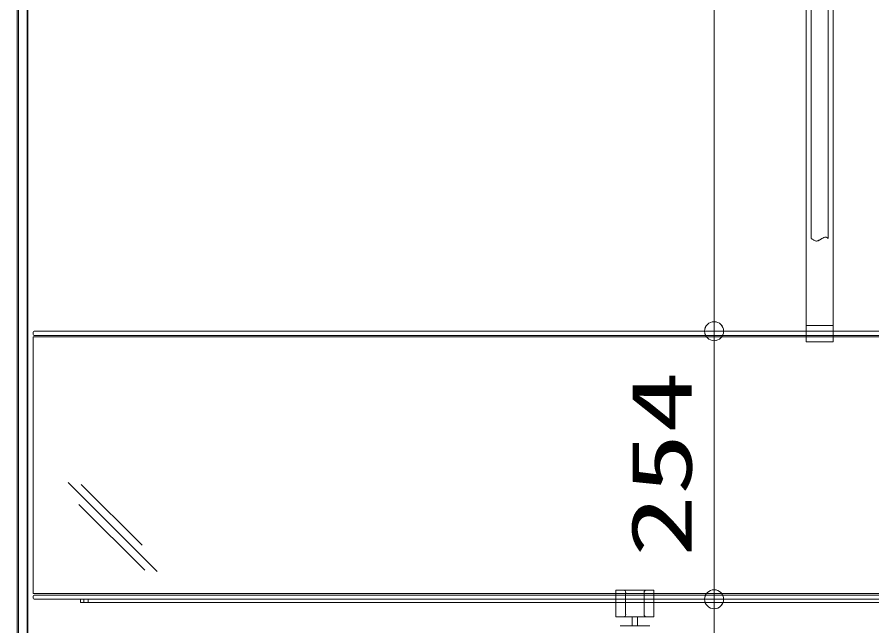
# Model space of a CAD drawing. Units: millimetres on the paper. Extents: x -305 to 305, y -152 to 152.
# Drawn here: x -248.26 to -221.27, y 55.3 to 74.53 of the extents above; entities that cross this region are included whole.
import ezdxf
from ezdxf.enums import TextEntityAlignment as Align

# ---------------------------------------------------------------- set-up
doc = ezdxf.new("R2010")
doc.units = ezdxf.units.MM
doc.linetypes.add('DASHED2', pattern=[3, 2, -1])
doc.layers.add('0-0_0', color=7, linetype='Continuous', lineweight=9)
doc.layers.add('0-1_VIEW0001', color=7, linetype='Continuous', lineweight=9)
doc.styles.add('ＭＳ ゴシック', font='')
doc.styles.get('ＭＳ ゴシック').set_extended_font_data('MS Gothic')

# ---------------------------------------------------------------- blocks, each defined once
blk = doc.blocks.new('_ORIGIN')
at = {"layer": '0-0_0'}
blk.add_line((0, 0), (-1, 0), dxfattribs=at)
blk.add_circle((0, 0), 0.5, dxfattribs=at)

msp = doc.modelspace()

# ---------------------------------------------------------------- linework, layer by layer
at = {"layer": '0-0_0'}
for p, q in [((-226.256, 90.008), (-226.256, 65.208)), ((-233.218, 64.608), (-226.258, 64.608)), ((-233.218, 64.608), (-226.256, 64.608)), ((-226.258, 56.741), (-226.258, 64.008)), ((-233.218, 56.141), (-226.258, 56.141)), ((-233.218, 56.141), (-226.256, 56.141)), ((-226.256, 55.541), (-226.256, 31.691))]:
    msp.add_line(p, q, dxfattribs=at)
at = {"layer": '0-1_VIEW0001'}
for p, q in [((-248.265, 97.401), (-248.265, 33.158)), ((-248.225, 97.341), (-248.225, 32.925)), ((-247.948, 97.358), (-247.948, 31.891)), ((-247.925, 97.358), (-247.925, 31.891)), ((-247.758, 64.508), (-247.758, 64.575)), ((-194.791, 64.608), (-247.725, 64.608)), ((-247.758, 64.425), (-194.758, 64.425)), ((-247.758, 64.425), (-247.758, 56.325)), ((-194.791, 64.475), (-247.725, 64.475)), ((-243.839, 57.016), (-246.653, 59.83)), ((-244.316, 57.847), (-246.238, 59.769)), ((-244.234, 57.057), (-246.315, 59.138)), ((-229.358, 56.425), (-229.358, 55.591)), ((-228.158, 56.425), (-228.158, 55.591)), ((-228.158, 56.425), (-228.158, 55.591)), ((-247.758, 56.325), (-194.758, 56.325)), ((-247.758, 56.241), (-247.758, 56.175)), ((-194.791, 56.275), (-247.725, 56.275)), ((-194.791, 56.141), (-247.725, 56.141)), ((-246.258, 56.141), (-246.258, 56.041)), ((-246.158, 56.041), (-246.158, 56.141)), ((-246.025, 56.141), (-246.025, 56.041)), ((-229.05, 55.658), (-229.05, 56.358)), ((-229.05, 55.658), (-229.05, 56.358)), ((-228.466, 55.658), (-228.466, 56.358)), ((-228.466, 55.658), (-228.466, 56.358)), ((-196.258, 56.041), (-246.258, 56.041)), ((-228.158, 55.591), (-229.358, 55.591)), ((-228.158, 55.591), (-229.358, 55.591)), ((-228.841, 55.3), (-228.841, 55.591)), ((-228.675, 55.3), (-228.675, 55.591)), ((-229.225, 55.3), (-228.291, 55.3))]:
    msp.add_line(p, q, dxfattribs=at)
at = {"layer": '0-1_VIEW0001', "color": 6}
for p, q in [((-223.191, 67.538), (-223.191, 81.863)), ((-222.658, 81.862), (-222.658, 67.538)), ((-223.174, 67.525), (-223.191, 67.538))]:
    msp.add_line(p, q, dxfattribs=at)
at = {"layer": '0-1_VIEW0001', "color": 2}
for p, q in [((-223.348, 64.275), (-223.348, 80.925)), ((-222.501, 64.275), (-222.501, 80.925)), ((-222.501, 64.791), (-223.348, 64.791)), ((-222.501, 64.275), (-223.348, 64.275))]:
    msp.add_line(p, q, dxfattribs=at)
at = {"layer": '0-1_VIEW0001', "linetype": 'DASHED2'}
for p, q in [((-247.758, 64.508), (-247.758, 64.575)), ((-228.158, 56.425), (-229.358, 56.425)), ((-247.758, 56.241), (-247.758, 56.175))]:
    msp.add_line(p, q, dxfattribs=at)
at = {"layer": '0-1_VIEW0001', "color": 6}
msp.add_lwpolyline([(-222.659, 67.538), (-222.665, 67.543), (-222.671, 67.549), (-222.678, 67.554), (-222.684, 67.558), (-222.691, 67.563), (-222.698, 67.567), (-222.705, 67.57), (-222.712, 67.573), (-222.719, 67.575), (-222.727, 67.576), (-222.739, 67.577), (-222.752, 67.575), (-222.765, 67.572), (-222.779, 67.568), (-222.793, 67.563), (-222.808, 67.557), (-222.822, 67.55), (-222.837, 67.542), (-222.851, 67.534), (-222.866, 67.525), (-222.882, 67.515), (-222.898, 67.506), (-222.914, 67.496), (-222.929, 67.487), (-222.945, 67.479), (-222.96, 67.472), (-222.975, 67.465), (-222.99, 67.46), (-223.005, 67.457), (-223.019, 67.455), (-223.037, 67.455), (-223.054, 67.458), (-223.071, 67.463), (-223.089, 67.47), (-223.106, 67.479), (-223.123, 67.489), (-223.14, 67.5), (-223.157, 67.513), (-223.174, 67.525)], dxfattribs=at)
at = {"layer": '0-1_VIEW0001'}
msp.add_lwpolyline([(-228.158, 56.425), (-229.358, 56.425), (-229.358, 55.591)], dxfattribs=at)
for centre, radius, start, end in [((-247.725, 64.575), 0.0333, 90, 180), ((-247.725, 64.508), 0.0333, 180, 270), ((-229.116, 56.358), 0.0667, 0, 90), ((-228.4, 56.358), 0.0667, 90, 180), ((-247.725, 56.241), 0.0333, 90, 180), ((-247.725, 56.175), 0.0333, 180, 270), ((-229.116, 55.658), 0.0667, 270, 0), ((-229.116, 55.658), 0.0667, 270, 0), ((-228.4, 55.658), 0.0667, 180, 270), ((-228.4, 55.658), 0.0667, 180, 270)]:
    msp.add_arc(centre, radius, start, end, dxfattribs=at)

# ---------------------------------------------------------------- block references
at = {"layer": '0-0_0', "xscale": 0.6, "yscale": 0.6}
for p, rotation in [((-226.256, 64.608), 270), ((-226.258, 64.608), 90), ((-226.258, 56.141), 270), ((-226.256, 56.141), 90)]:
    msp.add_blockref('_ORIGIN', p, dxfattribs=dict(at, rotation=rotation))

# ---------------------------------------------------------------- texts
at = {"layer": '0-0_0', "style": 'ＭＳ ゴシック', "width": 1.5}
msp.add_text('254', height=1.921, rotation=90, dxfattribs=at).set_placement((-226.388, 57.471), align=Align.BOTTOM_LEFT)

doc.saveas('drawing.dxf')
